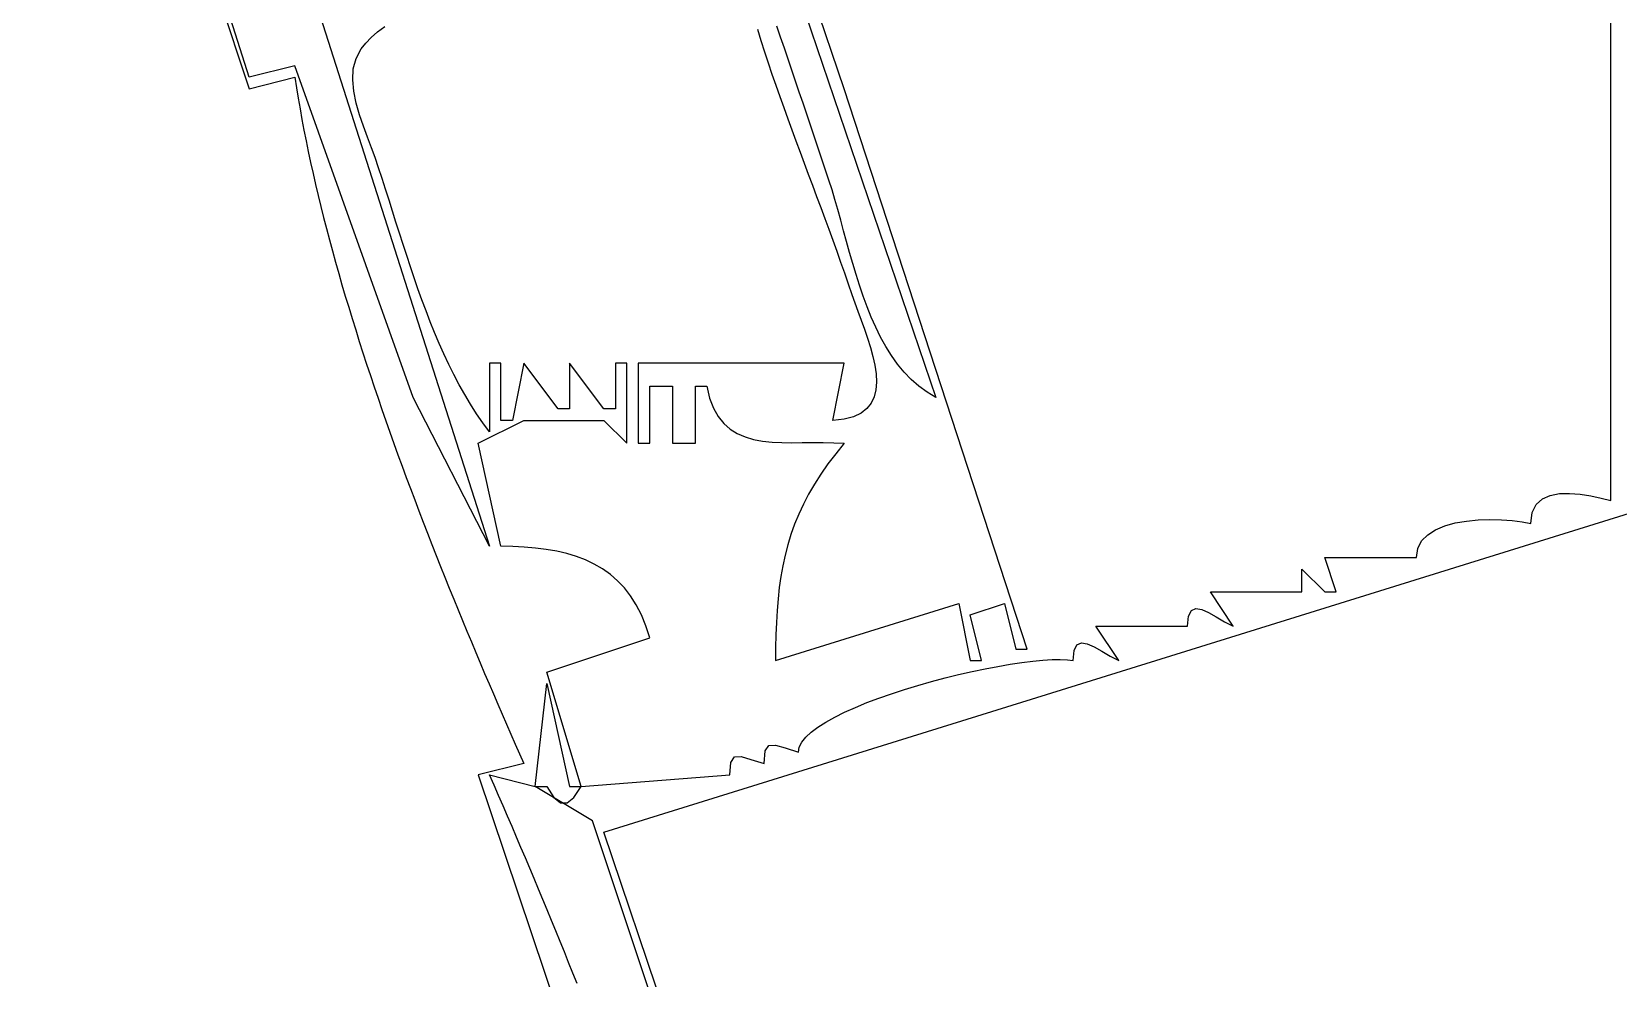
# Model space of a CAD drawing. Header units: metres. Extents: x 63 to 1153, y 57 to 743.
# Drawn here: x 786 to 924.6, y 400.2 to 483 of the extents above; entities that cross this region are included whole.
import ezdxf

# ---------------------------------------------------------------- set-up
doc = ezdxf.new("R2010")
doc.units = ezdxf.units.M

msp = doc.modelspace()

# ---------------------------------------------------------------- linework, layer by layer
for p, q in [((924, 442), (924, 557)), ((857.0031, 478), (835, 543)), ((805, 479), (787, 536)), ((786, 535), (805, 478)), ((846, 507), (865, 451)), ((811, 485), (826, 438)), ((815.1888, 481.9902), (815.6676, 482.4839)), ((815.6676, 482.4839), (816.22, 482.9708)), ((816.22, 482.9708), (816.8416, 483.4505)), ((849.4114, 483.1985), (849.7174, 482.2186)), ((851.4428, 482.5202), (851.115, 483.4822)), ((851.7703, 481.5581), (851.4428, 482.5202)), ((814.3389, 480.6555), (814.7878, 481.49)), ((814.7878, 481.4899), (815.1888, 481.9902)), ((849.7174, 482.2186), (850.0323, 481.2392)), ((850.0323, 481.2392), (850.3552, 480.2603)), ((852.0975, 480.5959), (851.7703, 481.5581)), ((809, 480), (805, 479)), ((819.3333, 451), (809, 480)), ((814.0477, 478.7787), (814.103, 479.7455)), ((814.103, 479.7455), (814.3389, 480.6555)), ((850.3552, 480.2603), (850.6854, 479.282)), ((852.4243, 479.6335), (852.0975, 480.5959)), ((805, 478), (809, 479)), ((809, 479), (809.1391, 478.0881)), ((814.1408, 477.774), (814.0477, 478.7787)), ((850.6854, 479.282), (851.0221, 478.3044)), ((852.7506, 478.671), (852.4243, 479.6335)), ((853.0766, 477.7083), (852.7506, 478.671)), ((809.1391, 478.0881), (809.2879, 477.1701)), ((809.2879, 477.1701), (809.4462, 476.2463)), ((814.3498, 476.7501), (814.1408, 477.774)), ((851.0221, 478.3044), (851.3646, 477.3277)), ((851.3646, 477.3277), (851.7122, 476.3519)), ((853.4021, 476.7455), (853.0766, 477.7083)), ((873, 429), (857.0031, 478)), ((809.4462, 476.2463), (809.6137, 475.3169)), ((814.6425, 475.7257), (814.3498, 476.7501)), ((814.9865, 474.7197), (814.6425, 475.7257)), ((851.7122, 476.3519), (852.0641, 475.3771)), ((853.7272, 475.7825), (853.4021, 476.7455)), ((854.0518, 474.8192), (853.7272, 475.7825)), ((809.6137, 475.3169), (809.7904, 474.3821)), ((809.7904, 474.3821), (809.976, 473.4422)), ((815.3494, 473.7509), (814.9865, 474.7197)), ((852.0641, 475.3771), (852.4195, 474.4035)), ((852.4195, 474.4035), (852.7778, 473.4311)), ((854.3759, 473.8558), (854.0518, 474.8192)), ((809.976, 473.4422), (810.1704, 472.4975)), ((815.699, 472.8381), (815.3494, 473.7509)), ((816.003, 472), (815.699, 472.8381)), ((852.7778, 473.4311), (853.1381, 472.4599)), ((854.6994, 472.8922), (854.3759, 473.8558)), ((855.0224, 471.9283), (854.6994, 472.8922)), ((810.1704, 472.4975), (810.3732, 471.548)), ((810.3732, 471.548), (810.5844, 470.5941)), ((816.3118, 471.0798), (816.003, 472)), ((853.1381, 472.4599), (853.4996, 471.4902)), ((853.4996, 471.4902), (853.8618, 470.5221)), ((855.3448, 470.9643), (855.0224, 471.9283)), ((810.5844, 470.5941), (810.8037, 469.6361)), ((816.6175, 470.1479), (816.3118, 471.0798)), ((816.921, 469.2057), (816.6175, 470.1479)), ((853.8618, 470.5221), (854.2237, 469.5555)), ((855.6666, 470), (855.3448, 470.9643)), ((855.9314, 469.174), (855.6667, 470)), ((810.8037, 469.6361), (811.031, 468.674)), ((811.031, 468.674), (811.266, 467.7083)), ((817.2237, 468.2545), (816.921, 469.2057)), ((854.2237, 469.5555), (854.5846, 468.5906)), ((856.1889, 468.3148), (855.9314, 469.174)), ((811.266, 467.7083), (811.5085, 466.739)), ((817.5266, 467.2959), (817.2237, 468.2545)), ((817.8309, 466.3313), (817.5266, 467.2959)), ((854.5846, 468.5906), (854.9439, 467.6276)), ((854.9439, 467.6276), (855.3007, 466.6664)), ((856.4421, 467.4274), (856.1889, 468.3148)), ((856.6938, 466.5162), (856.4421, 467.4274)), ((811.5085, 466.739), (811.7585, 465.7665)), ((818.1377, 465.3622), (817.8309, 466.3313)), ((855.3007, 466.6664), (855.6543, 465.7073)), ((856.9469, 465.5861), (856.6938, 466.5162)), ((811.7585, 465.7665), (812.0156, 464.791)), ((812.0156, 464.791), (812.2796, 463.8127)), ((818.4483, 464.3899), (818.1377, 465.3622)), ((855.6543, 465.7073), (856.004, 464.7502)), ((856.004, 464.7502), (856.3489, 463.7954)), ((857.2042, 464.6419), (856.9469, 465.5861)), ((857.4687, 463.6881), (857.2042, 464.6419)), ((812.2796, 463.8127), (812.5505, 462.8318)), ((818.7638, 463.4159), (818.4483, 464.3899)), ((819.0853, 462.4417), (818.7638, 463.4159)), ((856.3489, 463.7954), (856.6884, 462.8428)), ((857.7431, 462.7297), (857.4687, 463.6881)), ((812.5505, 462.8318), (812.828, 461.8486)), ((812.828, 461.8486), (813.1118, 460.8634)), ((819.4141, 461.4687), (819.0853, 462.4417)), ((856.6884, 462.8428), (857.0217, 461.8927)), ((857.0217, 461.8927), (857.348, 460.945)), ((858.0303, 461.7712), (857.7431, 462.7297)), ((858.3332, 460.8174), (858.0303, 461.7712)), ((813.1118, 460.8634), (813.4019, 459.8762)), ((819.7512, 460.4984), (819.4141, 461.4687)), ((820.0978, 459.5321), (819.7512, 460.4984)), ((857.348, 460.945), (857.6667, 460)), ((858.6546, 459.8731), (858.3332, 460.8174)), ((813.4019, 459.8762), (813.6979, 458.8875)), ((820.4552, 458.5714), (820.0978, 459.5321)), ((857.6666, 460), (857.9126, 459.2916)), ((857.9126, 459.2916), (858.1847, 458.5469)), ((858.9975, 458.943), (858.6546, 459.8731)), ((859.3646, 458.0317), (858.9975, 458.943)), ((813.6979, 458.8875), (813.9998, 457.8974)), ((813.9998, 457.8974), (814.3073, 456.9061)), ((820.8243, 457.6177), (820.4552, 458.5714)), ((821.2066, 456.6724), (820.8243, 457.6177)), ((858.1847, 458.5469), (858.4704, 457.7748)), ((858.4704, 457.7748), (858.7573, 456.9843)), ((859.7589, 457.1442), (859.3646, 458.0317)), ((814.3073, 456.9061), (814.6203, 455.9139)), ((821.6029, 455.7369), (821.2066, 456.6724)), ((858.7573, 456.9843), (859.0332, 456.1842)), ((859.0332, 456.1842), (859.2857, 455.3837)), ((860.1831, 456.2849), (859.7589, 457.1442)), ((860.6402, 455.4588), (860.1831, 456.2849)), ((814.6203, 455.9139), (814.9384, 454.921)), ((814.9384, 454.921), (815.2617, 453.9277)), ((822.0147, 454.8128), (821.6029, 455.7369)), ((822.4429, 453.9014), (822.0147, 454.8128)), ((859.2857, 455.3837), (859.5025, 454.5916)), ((861.133, 454.6705), (860.6402, 455.4588)), ((815.2617, 453.9277), (815.5897, 452.9341)), ((822.8888, 453.0042), (822.4429, 453.9014)), ((827, 454), (826, 454)), ((826, 454), (826, 448)), ((827, 449), (827, 454)), ((829, 454), (828, 449)), ((832, 450), (829, 454)), ((836, 450), (833, 454)), ((833, 454), (833, 450)), ((838, 454), (837, 454)), ((837, 454), (837, 450)), ((838, 447), (838, 454)), ((857, 454), (839, 454)), ((839, 454), (839, 447)), ((856, 449), (857, 454)), ((859.5025, 454.5916), (859.6712, 453.8169)), ((859.6712, 453.8169), (859.7794, 453.0685)), ((861.6644, 453.9248), (861.133, 454.6705)), ((862.2372, 453.2263), (861.6644, 453.9248)), ((815.5897, 452.9341), (815.9225, 451.9406)), ((823.3535, 452.1227), (822.8888, 453.0042)), ((823.8382, 451.2582), (823.3535, 452.1227)), ((840, 447), (840, 452)), ((840, 452), (842, 452)), ((842, 452), (842, 447)), ((844, 447), (844, 452)), ((844, 452), (845, 452)), ((845, 452), (845.2355, 450.9591)), ((859.815, 452.3556), (859.7654, 451.6869)), ((859.7794, 453.0685), (859.815, 452.3556)), ((862.8543, 452.5799), (862.2372, 453.2263)), ((863.5185, 451.9902), (862.8543, 452.5799)), ((864.2328, 451.462), (863.5185, 451.9902)), ((815.9225, 451.9406), (816.2597, 450.9474)), ((816.2597, 450.9474), (816.6011, 449.9546)), ((826, 438), (819.3333, 451)), ((824.344, 450.4122), (823.8382, 451.2582)), ((845.2355, 450.9591), (845.5627, 450.0744)), ((859.6185, 451.0715), (859.3618, 450.5183)), ((859.7654, 451.6869), (859.6185, 451.0715)), ((865, 451), (864.2328, 451.462)), ((816.6011, 449.9546), (816.9467, 448.9625)), ((824.8721, 449.5863), (824.344, 450.4122)), ((825.4237, 448.7817), (824.8721, 449.5863)), ((833, 450), (832, 450)), ((837, 450), (836, 450)), ((845.5627, 450.0744), (845.9751, 449.3334)), ((845.9751, 449.3334), (846.466, 448.7235)), ((857.8097, 449.322), (856.9905, 449.1074)), ((858.4697, 449.6346), (857.8097, 449.322)), ((858.9829, 450.0364), (858.4697, 449.6346)), ((859.3618, 450.5183), (858.9829, 450.0364)), ((816.9467, 448.9625), (817.2961, 447.9714)), ((817.2961, 447.9714), (817.6492, 446.9815)), ((825, 447), (829, 449)), ((826, 448), (825.4237, 448.7817)), ((828, 449), (827, 449)), ((829, 449), (835, 449)), ((835, 449), (836, 449)), ((836, 449), (838, 447)), ((846.466, 448.7235), (847.0289, 448.2321)), ((847.0289, 448.2321), (847.6572, 447.8466)), ((847.6572, 447.8466), (848.3442, 447.5544)), ((856.9905, 449.1074), (856, 449)), ((817.6492, 446.9815), (818.0058, 445.9931)), ((827, 438), (825, 447)), ((839, 447), (840, 447)), ((842, 447), (844, 447)), ((848.3442, 447.5544), (849.0835, 447.343)), ((849.0835, 447.343), (849.8684, 447.1998)), ((849.8684, 447.1998), (850.6923, 447.1122)), ((850.6923, 447.1122), (851.5487, 447.0677)), ((851.5487, 447.0677), (852.431, 447.0536)), ((852.431, 447.0536), (853.3326, 447.0574)), ((853.3326, 447.0574), (854.2468, 447.0665)), ((854.2468, 447.0665), (855.1672, 447.0684)), ((855.1672, 447.0684), (856.0871, 447.0504)), ((856.0871, 447.0504), (857, 447)), ((857, 447), (856.2591, 446.0913)), ((818.0058, 445.9931), (818.3657, 445.0062)), ((855.5802, 445.1946), (854.9607, 444.3072)), ((856.2591, 446.0913), (855.5802, 445.1946)), ((818.3657, 445.0062), (818.7288, 444.0213)), ((818.7288, 444.0213), (819.0947, 443.0385)), ((854.9607, 444.3072), (854.3979, 443.4264)), ((819.0947, 443.0385), (819.4634, 442.0581)), ((853.8893, 442.5494), (853.4324, 441.6735)), ((854.3979, 443.4264), (853.8893, 442.5494)), ((918.0099, 442.1328), (918.699, 442.442)), ((918.699, 442.442), (919.504, 442.596)), ((919.504, 442.596), (920.3886, 442.6224)), ((920.3886, 442.6224), (921.3167, 442.5485)), ((921.3167, 442.5485), (922.2521, 442.4018)), ((922.2521, 442.4018), (923.1586, 442.2098)), ((819.4634, 442.0581), (819.8346, 441.0803)), ((819.8346, 441.0803), (820.2081, 440.1053)), ((836, 413), (926, 441)), ((853.4324, 441.6735), (853.0244, 440.796)), ((917, 440), (917.1242, 440.9392)), ((917.1242, 440.9392), (917.4729, 441.641)), ((917.4729, 441.641), (918.0099, 442.1328)), ((923.1586, 442.2098), (924, 442)), ((820.2081, 440.1053), (820.5838, 439.1333)), ((852.6628, 439.9142), (852.345, 439.0253)), ((853.0244, 440.796), (852.6628, 439.9142)), ((908.6718, 439.446), (909.4864, 439.7864)), ((909.4864, 439.7864), (910.3991, 440.0361)), ((910.3991, 440.0361), (911.3798, 440.2043)), ((911.3798, 440.2043), (912.3984, 440.2997)), ((912.3984, 440.2997), (913.4244, 440.3314)), ((913.4244, 440.3314), (914.4278, 440.3084)), ((914.4278, 440.3084), (915.3784, 440.2395)), ((915.3784, 440.2395), (916.2458, 440.1337)), ((916.2458, 440.1337), (917, 440)), ((820.5838, 439.1333), (820.9614, 438.1647)), ((820.9614, 438.1647), (821.3408, 437.1996)), ((852.0685, 438.1265), (851.8306, 437.2153)), ((852.345, 439.0253), (852.0685, 438.1265)), ((907.1195, 437.7921), (907.4582, 438.4578)), ((907.4582, 438.4578), (907.9857, 439.0062)), ((907.9857, 439.0062), (908.6718, 439.446)), ((821.3408, 437.1996), (821.7218, 436.2382)), ((828.0339, 437.9776), (827, 438)), ((829.0397, 437.927), (828.0339, 437.9776)), ((830.0158, 437.844), (829.0397, 437.927)), ((830.9606, 437.7246), (830.0158, 437.844)), ((831.8725, 437.5649), (830.9606, 437.7246)), ((832.7498, 437.3609), (831.8725, 437.5649)), ((833.591, 437.1086), (832.7498, 437.3609)), ((834.3945, 436.8039), (833.591, 437.1086)), ((835.1587, 436.4429), (834.3945, 436.8039)), ((851.8306, 437.2153), (851.6287, 436.2888)), ((900, 434), (899, 437)), ((899, 437), (907, 437)), ((907, 437), (907.1195, 437.7921)), ((821.7218, 436.2382), (822.1041, 435.2809)), ((835.8818, 436.0216), (835.1587, 436.4429)), ((836.5624, 435.536), (835.8818, 436.0216)), ((837.1989, 434.982), (836.5624, 435.536)), ((851.4603, 435.3443), (851.3227, 434.3791)), ((851.6287, 436.2888), (851.4603, 435.3443)), ((897, 434), (897, 436)), ((897, 436), (899, 434)), ((822.1041, 435.2809), (822.4876, 434.3278)), ((822.4876, 434.3278), (822.8721, 433.3792)), ((837.7895, 434.3558), (837.1989, 434.982)), ((838.3328, 433.6532), (837.7895, 434.3558)), ((851.3227, 434.3791), (851.2134, 433.3904)), ((891, 431), (889, 434)), ((889, 434), (897, 434)), ((899, 434), (900, 434)), ((822.8721, 433.3792), (823.2574, 432.4352)), ((838.8271, 432.8704), (838.3328, 433.6532)), ((839.2708, 432.0032), (838.8271, 432.8704)), ((851, 428), (867, 433)), ((851.2134, 433.3904), (851.1298, 432.3756)), ((867, 433), (868, 428)), ((868, 432), (871, 433)), ((871, 433), (872, 429)), ((887.3379, 432.3845), (887.7275, 432.5554)), ((887.7275, 432.5554), (888.2347, 432.4723)), ((823.2574, 432.4352), (823.6432, 431.4962)), ((823.6432, 431.4962), (824.0295, 430.5624)), ((839.6623, 431.0477), (839.2708, 432.0032)), ((851.0692, 431.3318), (851.0291, 430.2565)), ((851.1298, 432.3756), (851.0692, 431.3318)), ((869, 428), (868, 432)), ((887, 431), (887.0881, 431.8893)), ((887.0881, 431.8893), (887.3379, 432.3845)), ((888.2347, 432.4723), (888.8375, 432.2051)), ((888.8375, 432.2051), (889.514, 431.8239)), ((889.514, 431.8239), (890.2422, 431.3989)), ((890.2422, 431.3989), (891, 431)), ((824.0295, 430.5624), (824.416, 429.634)), ((831, 427), (840, 430)), ((840, 430), (839.6623, 431.0477)), ((851.0291, 430.2565), (851.0069, 429.1467)), ((881, 428), (879, 431)), ((879, 431), (887, 431)), ((824.416, 429.634), (824.8025, 428.7112)), ((824.8025, 428.7112), (825.1888, 427.7943)), ((851.0069, 429.1467), (851, 428)), ((872, 429), (873, 429)), ((877, 428), (877.0881, 428.8893)), ((877.0881, 428.8893), (877.3379, 429.3845)), ((877.3379, 429.3845), (877.7275, 429.5554)), ((877.7275, 429.5554), (878.2347, 429.4723)), ((878.2347, 429.4723), (878.8375, 429.2051)), ((878.8375, 429.2051), (879.514, 428.8239)), ((879.514, 428.8239), (880.2422, 428.3989)), ((880.2422, 428.3989), (881, 428)), ((825.1888, 427.7943), (825.5748, 426.8835)), ((866.9968, 426.7724), (868.167, 427.0405)), ((868, 428), (869, 428)), ((868.167, 427.0405), (869.3142, 427.2826)), ((869.3142, 427.2826), (870.4288, 427.4971)), ((870.4288, 427.4971), (871.5008, 427.6821)), ((871.5008, 427.6821), (872.5207, 427.8357)), ((872.5207, 427.8357), (873.4787, 427.9563)), ((873.4787, 427.9563), (874.365, 428.0421)), ((874.365, 428.0421), (875.1701, 428.0911)), ((875.1701, 428.0911), (875.884, 428.1016)), ((875.884, 428.1016), (876.4972, 428.0718)), ((876.4972, 428.0718), (877, 428)), ((825.5748, 426.8835), (825.9602, 425.9791)), ((825.9602, 425.9791), (826.3449, 425.0812)), ((830, 417), (831, 426)), ((834, 417), (831, 427)), ((831, 426), (833, 417)), ((862.28, 425.4774), (863.4451, 425.831)), ((863.4451, 425.831), (864.6261, 426.1659)), ((864.6261, 426.1659), (865.8132, 426.4803)), ((865.8132, 426.4803), (866.9968, 426.7724)), ((826.3449, 425.0812), (826.7285, 424.1902)), ((857.9726, 423.9122), (858.9771, 424.3225)), ((858.9771, 424.3225), (860.0363, 424.7214)), ((860.0363, 424.7214), (861.1405, 425.1069)), ((861.1405, 425.1069), (862.28, 425.4774)), ((826.7285, 424.1902), (827.1111, 423.3061)), ((827.1111, 423.3061), (827.4923, 422.4294)), ((855.385, 422.6304), (856.1669, 423.0644)), ((856.1669, 423.0644), (857.0327, 423.4922)), ((857.0327, 423.4922), (857.9726, 423.9122)), ((827.4923, 422.4294), (827.872, 421.5602)), ((827.872, 421.5602), (828.25, 420.6987)), ((853.6399, 421.3101), (854.1118, 421.7515)), ((854.1118, 421.7515), (854.6967, 422.1922)), ((854.6967, 422.1922), (855.385, 422.6304)), ((828.25, 420.6987), (828.626, 419.8452)), ((850, 419), (850.0994, 420.0983)), ((850.0994, 420.0983), (850.4183, 420.5813)), ((850.4183, 420.5813), (850.9875, 420.6151)), ((850.9875, 420.6151), (851.8378, 420.3659)), ((851.8378, 420.3659), (853, 420)), ((853, 420), (853.0743, 420.4325)), ((853.0743, 420.4325), (853.2909, 420.8699)), ((853.2909, 420.8699), (853.6399, 421.3101)), ((829, 419), (825, 418)), ((828.626, 419.8452), (829, 419)), ((847, 418), (847.0994, 419.0983)), ((847.0994, 419.0983), (847.4182, 419.5813)), ((847.4182, 419.5813), (847.9874, 419.6151)), ((847.9874, 419.6151), (848.8377, 419.3659)), ((848.8377, 419.3659), (850, 419)), ((825, 418), (883.0031, 246)), ((826.3982, 417.0988), (826, 418)), ((826, 418), (830, 417)), ((834, 417), (847, 418)), ((826.7947, 416.1965), (826.3982, 417.0988)), ((827.1895, 415.293), (826.7947, 416.1965)), ((835, 414), (830, 417)), ((830, 417), (831, 417)), ((831, 417), (831.6364, 416.0371)), ((831.6364, 416.0371), (832.2182, 415.5556)), ((832.7817, 415.5556), (833.3635, 416.0371)), ((833, 417), (834, 417)), ((833.3635, 416.0371), (834, 417)), ((827.5826, 414.3883), (827.1895, 415.293)), ((832.2182, 415.5556), (832.7817, 415.5556)), ((827.9739, 413.4824), (827.5826, 414.3883)), ((828.3635, 412.5754), (827.9739, 413.4824)), ((853.6667, 358), (835, 414)), ((828.7515, 411.6672), (828.3635, 412.5754)), ((896.3441, 234), (836, 413)), ((829.1378, 410.7579), (828.7515, 411.6672)), ((829.5224, 409.8475), (829.1378, 410.7579)), ((829.9054, 408.936), (829.5224, 409.8475)), ((830.2868, 408.0233), (829.9054, 408.936)), ((830.6665, 407.1096), (830.2868, 408.0233)), ((831.0447, 406.1948), (830.6665, 407.1096)), ((831.4213, 405.279), (831.0447, 406.1948)), ((831.7963, 404.3621), (831.4213, 405.279)), ((832.1698, 403.4442), (831.7963, 404.3621)), ((832.5417, 402.5252), (832.1698, 403.4442)), ((832.9122, 401.6053), (832.5417, 402.5252)), ((833.2811, 400.6843), (832.9122, 401.6053)), ((833.6486, 399.7624), (833.2811, 400.6843))]:
    msp.add_line(p, q)

doc.saveas('drawing.dxf')
